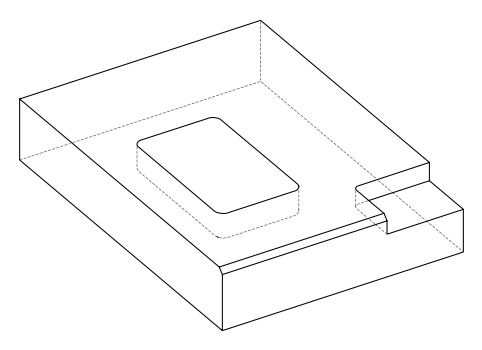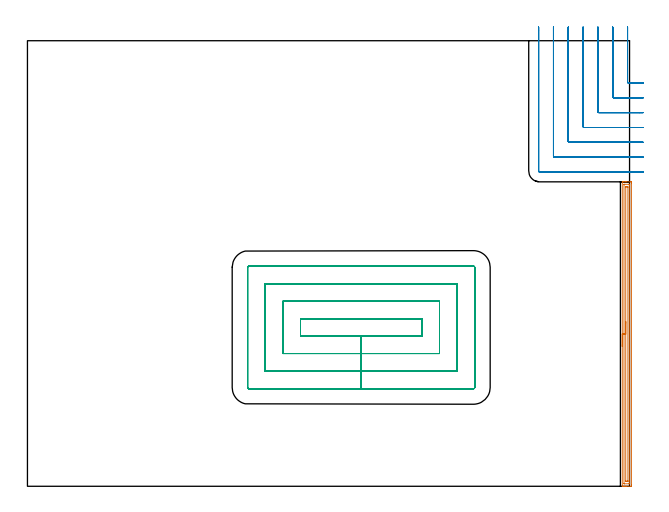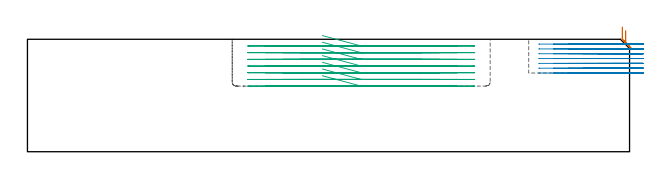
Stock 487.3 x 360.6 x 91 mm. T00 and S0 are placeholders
(PLAN: 3 operations, 2 tool changes, 43.8 min)
(1 AREA_MILL | FG_CHAMFER_SURFACE | UGT0205_001 | 6.11 min | 6873 mm3)
(2 MILL_CORNER_NOTCH_RECTANGULAR | CORNER_NOTCH_RECTANGULAR | NXT0201_012 | Follow Part, ap 4, ae 75% | 13.99 min | 253821 mm3)
(3 MILL_RECTANGULAR_POCKET | POCKET_RECTANGULAR_STRAIGHT | NXT0201_007 | Follow Part, ap 6.25, ae 75% | 23.67 min | 976140 mm3)
(TOOL UGT0205_001 | Chamfer Mill 20 x 3 x 45 deg. | D20 FL50 Z2)
(TOOL NXT0201_012 | ENDMILL 16mm [2P460-1600-NA 1630] | D16 FL38 Z6)
(TOOL NXT0201_007 | ENDMILL 25mm [R216.25-25050GCK54P 1620] | D25 R3 FL54 Z5)
(OP 1 AREA_MILL)
G17 G21 G94 G90
T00 M6
G54
G17 G0 G90 X481.4 Y113.2 S1061 M3
G43 Z101. H0
G94 G1 Y113.238 Z100.128 F250.
Y113.352 Z99.263
Y113.541 Z98.412
Y113.803 Z97.58
Y114.137 Z96.774
Y114.54 Z96.
Y115.008 Z95.264
Y115.54 Z94.572
Y116.129 Z93.929
Y116.772 Z93.339
Y117.464 Z92.808
Y118.2 Z92.34
Y118.974 Z91.937
Y119.78 Z91.603
Y120.612 Z91.341
Y121.464 Z91.152
Y122.328 Z91.038
Y123.2 Z91.
Y246.251
X481.403 Y246.39 Z90.988
X481.443 Y246.393 Z90.948
X481.788 Y246.4 Z90.611
X482.279 Z90.121
X482.873 Z89.522
X484.061 Z88.336
X484.655 Z87.739
X487.921 Z84.476
X488.218 Y246.398 Z84.179
X488.791 Y246.393 Z83.606
X488.793 Y246.382 Z83.604
X488.799 Y245.805 Z83.601
X488.8 Y245.223 Z83.6
Y0.903
X488.799 Y0.595 Z83.601
X488.793 Y0.018 Z83.604
X488.791 Y0.007 Z83.606
X488.218 Y0. Z84.179
X484.655 Z87.739
X484.061 Z88.336
X483.764 Z88.632
X483.17 Z89.226
X482.873 Z89.522
X482.279 Z90.12
X481.788 Z90.611
X481.445 Z90.946
X481.402 Y0.009 Z90.988
X481.4 Y0.149 Z91.
Y123.2
X482.814 Z89.586
Y244.081
X482.815 Y244.14 Z89.585
X482.821 Y244.257 Z89.579
X482.832 Y244.39 Z89.568
X482.873 Y244.393 Z89.527
X483.387 Y244.399 Z89.013
X486.95 Z85.45
X487.327 Y244.393 Z85.073
X487.374 Y244.39 Z85.026
X487.382 Y244.198 Z85.018
X487.385 Y244.081 Z85.015
X487.386 Y244.022 Z85.014
Y2.319
X487.384 Y2.26 Z85.016
X487.379 Y2.143 Z85.021
X487.368 Y2.01 Z85.032
X487.327 Y2.007 Z85.073
X486.813 Y2.001 Z85.587
X483.25 Z89.15
X482.873 Y2.007 Z89.527
X482.826 Y2.01 Z89.574
X482.818 Y2.202 Z89.582
X482.815 Y2.319 Z89.585
X482.814 Y2.378 Z89.586
Y123.2
X484.228 Z88.172
Y241.774
X484.23 Y242.239 Z88.17
X484.232 Y242.345 Z88.168
X484.235 Y242.389 Z88.165
X484.333 Y242.394 Z88.067
X484.494 Y242.399 Z87.906
X484.655 Y242.4 Z87.745
X485.385 Z87.015
X485.545 Y242.397 Z86.855
X485.706 Y242.39 Z86.694
X485.965 Y242.371 Z86.435
X485.967 Y242.239 Z86.433
X485.971 Y241.813 Z86.429
Y4.626
X485.97 Y4.161 Z86.43
X485.968 Y4.055 Z86.432
X485.965 Y4.011 Z86.435
X485.867 Y4.006 Z86.533
X485.706 Y4.001 Z86.694
X485.545 Y4. Z86.855
X484.815 Z87.585
X484.655 Y4.003 Z87.745
X484.494 Y4.01 Z87.906
X484.235 Y4.029 Z88.165
X484.233 Y4.161 Z88.167
X484.229 Y4.587 Z88.171
X484.228 Y123.2 Z88.172
Y124.072 Z88.21
Y124.936 Z88.324
Y125.788 Z88.512
Y126.62 Z88.775
Y127.426 Z89.109
Y128.2 Z89.511
Y128.936 Z89.98
Y129.628 Z90.511
Y130.271 Z91.101
Y130.86 Z91.744
Y131.392 Z92.436
Y131.86 Z93.172
Y132.263 Z93.945
Y132.597 Z94.751
Y132.859 Z95.583
Y133.048 Z96.435
Y133.162 Z97.3
Y133.2 Z98.172
G0 Z101.
M5
M2
(OP 2 MILL_CORNER_NOTCH_RECTANGULAR)
G17 G21 G94 G90
T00 M6
G54
G17 G0 G90 X485.7 Y371.6 S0 M3
G43 Z101. H1
Z87.1
G94 G1 Y368.6 F250.
Y327.194 F500.
G3 X486.494 Y326.4 R0.8
G1 X495.3
X498.3 F250.
G0 Z101.
X473.7 Y371.6
Z87.1
G1 Y368.6
Y315.194 F500.
G3 X474.494 Y314.4 R0.8
G1 X495.3
X498.3 F250.
G0 Z101.
X461.7 Y371.6
Z87.1
G1 Y368.6
Y303.194 F500.
G3 X462.494 Y302.4 R0.8
G1 X495.3
X498.3 F250.
G0 Z101.
X449.7 Y371.6
Z87.1
G1 Y368.6
Y291.195 F500.
G3 X450.495 Y290.4 R0.8
G1 X495.3
X498.3 F250.
G0 Z101.
X437.7 Y371.6
Z87.1
G1 Y368.6
Y279.195 F500.
G3 X438.495 Y278.4 R0.8
G1 X495.3
X498.3 F250.
G0 Z101.
X425.7 Y371.6
Z87.1
G1 Y368.6
Y267.195 F500.
G3 X426.495 Y266.4 R0.8
G1 X495.3
X498.3 F250.
G0 Z101.
X413.7 Y371.6
Z87.1
G1 Y368.6
Y255.195 F500.
G3 X414.495 Y254.4 R0.8
G1 X495.3
X498.3 F250.
G0 Z101.
X485.7 Y371.6
Z83.2
G1 Y368.6
Y327.194 F500.
G3 X486.494 Y326.4 R0.8
G1 X495.3
X498.3 F250.
G0 Z101.
X473.7 Y371.6
Z83.2
G1 Y368.6
Y315.194 F500.
G3 X474.494 Y314.4 R0.8
G1 X495.3
X498.3 F250.
G0 Z101.
X461.7 Y371.6
Z83.2
G1 Y368.6
Y303.194 F500.
G3 X462.494 Y302.4 R0.8
G1 X495.3
X498.3 F250.
G0 Z101.
X449.7 Y371.6
Z83.2
G1 Y368.6
Y291.195 F500.
G3 X450.495 Y290.4 R0.8
G1 X495.3
X498.3 F250.
G0 Z101.
X437.7 Y371.6
Z83.2
G1 Y368.6
Y279.195 F500.
G3 X438.495 Y278.4 R0.8
G1 X495.3
X498.3 F250.
G0 Z101.
X425.7 Y371.6
Z83.2
G1 Y368.6
Y267.195 F500.
G3 X426.495 Y266.4 R0.8
G1 X495.3
X498.3 F250.
G0 Z101.
X413.7 Y371.6
Z83.2
G1 Y368.6
Y255.195 F500.
G3 X414.495 Y254.4 R0.8
G1 X495.3
X498.3 F250.
G0 Z101.
X485.7 Y371.6
Z79.3
G1 Y368.6
Y327.194 F500.
G3 X486.494 Y326.4 R0.8
G1 X495.3
X498.3 F250.
G0 Z101.
X473.7 Y371.6
Z79.3
G1 Y368.6
Y315.194 F500.
G3 X474.494 Y314.4 R0.8
G1 X495.3
X498.3 F250.
G0 Z101.
X461.7 Y371.6
Z79.3
G1 Y368.6
Y303.194 F500.
G3 X462.494 Y302.4 R0.8
G1 X495.3
X498.3 F250.
G0 Z101.
X449.7 Y371.6
Z79.3
G1 Y368.6
Y291.195 F500.
G3 X450.495 Y290.4 R0.8
G1 X495.3
X498.3 F250.
G0 Z101.
X437.7 Y371.6
Z79.3
G1 Y368.6
Y279.195 F500.
G3 X438.495 Y278.4 R0.8
G1 X495.3
X498.3 F250.
G0 Z101.
X425.7 Y371.6
Z79.3
G1 Y368.6
Y267.195 F500.
G3 X426.495 Y266.4 R0.8
G1 X495.3
X498.3 F250.
G0 Z101.
X413.7 Y371.6
Z79.3
G1 Y368.6
Y255.195 F500.
G3 X414.495 Y254.4 R0.8
G1 X495.3
X498.3 F250.
G0 Z101.
X485.7 Y371.6
Z75.4
G1 Y368.6
Y327.194 F500.
G3 X486.494 Y326.4 R0.8
G1 X495.3
X498.3 F250.
G0 Z101.
X473.7 Y371.6
Z75.4
G1 Y368.6
Y315.194 F500.
G3 X474.494 Y314.4 R0.8
G1 X495.3
X498.3 F250.
G0 Z101.
X461.7 Y371.6
Z75.4
G1 Y368.6
Y303.194 F500.
G3 X462.494 Y302.4 R0.8
G1 X495.3
X498.3 F250.
G0 Z101.
X449.7 Y371.6
Z75.4
G1 Y368.6
Y291.195 F500.
G3 X450.495 Y290.4 R0.8
G1 X495.3
X498.3 F250.
G0 Z101.
X437.7 Y371.6
Z75.4
G1 Y368.6
Y279.195 F500.
G3 X438.495 Y278.4 R0.8
G1 X495.3
X498.3 F250.
G0 Z101.
X425.7 Y371.6
Z75.4
G1 Y368.6
Y267.195 F500.
G3 X426.495 Y266.4 R0.8
G1 X495.3
X498.3 F250.
G0 Z101.
X413.7 Y371.6
Z75.4
G1 Y368.6
Y255.195 F500.
G3 X414.495 Y254.4 R0.8
G1 X495.3
X498.3 F250.
G0 Z101.
X485.7 Y371.6
Z71.5
G1 Y368.6
Y327.194 F500.
G3 X486.494 Y326.4 R0.8
G1 X495.3
X498.3 F250.
G0 Z101.
X473.7 Y371.6
Z71.5
G1 Y368.6
Y315.194 F500.
G3 X474.494 Y314.4 R0.8
G1 X495.3
X498.3 F250.
G0 Z101.
X461.7 Y371.6
Z71.5
G1 Y368.6
Y303.194 F500.
G3 X462.494 Y302.4 R0.8
G1 X495.3
X498.3 F250.
G0 Z101.
X449.7 Y371.6
Z71.5
G1 Y368.6
Y291.195 F500.
G3 X450.495 Y290.4 R0.8
G1 X495.3
X498.3 F250.
G0 Z101.
X437.7 Y371.6
Z71.5
G1 Y368.6
Y279.195 F500.
G3 X438.495 Y278.4 R0.8
G1 X495.3
X498.3 F250.
G0 Z101.
X425.7 Y371.6
Z71.5
G1 Y368.6
Y267.195 F500.
G3 X426.495 Y266.4 R0.8
G1 X495.3
X498.3 F250.
G0 Z101.
X413.7 Y371.6
Z71.5
G1 Y368.6
Y255.195 F500.
G3 X414.495 Y254.4 R0.8
G1 X495.3
X498.3 F250.
G0 Z101.
X485.7 Y371.6
Z67.6
G1 Y368.6
Y327.194 F500.
G3 X486.494 Y326.4 R0.8
G1 X495.3
X498.3 F250.
G0 Z101.
X473.7 Y371.6
Z67.6
G1 Y368.6
Y315.194 F500.
G3 X474.494 Y314.4 R0.8
G1 X495.3
X498.3 F250.
G0 Z101.
X461.7 Y371.6
Z67.6
G1 Y368.6
Y303.194 F500.
G3 X462.494 Y302.4 R0.8
G1 X495.3
X498.3 F250.
G0 Z101.
X449.7 Y371.6
Z67.6
G1 Y368.6
Y291.195 F500.
G3 X450.495 Y290.4 R0.8
G1 X495.3
X498.3 F250.
G0 Z101.
X437.7 Y371.6
Z67.6
G1 Y368.6
Y279.195 F500.
G3 X438.495 Y278.4 R0.8
G1 X495.3
X498.3 F250.
G0 Z101.
X425.7 Y371.6
Z67.6
G1 Y368.6
Y267.195 F500.
G3 X426.495 Y266.4 R0.8
G1 X495.3
X498.3 F250.
G0 Z101.
X413.7 Y371.6
Z67.6
G1 Y368.6
Y255.195 F500.
G3 X414.495 Y254.4 R0.8
G1 X495.3
X498.3 F250.
G0 Z101.
X485.7 Y371.6
Z63.7
G1 Y368.6
Y327.194 F500.
G3 X486.494 Y326.4 R0.8
G1 X495.3
X498.3 F250.
G0 Z101.
X473.7 Y371.6
Z63.7
G1 Y368.6
Y315.194 F500.
G3 X474.494 Y314.4 R0.8
G1 X495.3
X498.3 F250.
G0 Z101.
X461.7 Y371.6
Z63.7
G1 Y368.6
Y303.194 F500.
G3 X462.494 Y302.4 R0.8
G1 X495.3
X498.3 F250.
G0 Z101.
X449.7 Y371.6
Z63.7
G1 Y368.6
Y291.195 F500.
G3 X450.495 Y290.4 R0.8
G1 X495.3
X498.3 F250.
G0 Z101.
X437.7 Y371.6
Z63.7
G1 Y368.6
Y279.195 F500.
G3 X438.495 Y278.4 R0.8
G1 X495.3
X498.3 F250.
G0 Z101.
X425.7 Y371.6
Z63.7
G1 Y368.6
Y267.195 F500.
G3 X426.495 Y266.4 R0.8
G1 X495.3
X498.3 F250.
G0 Z101.
X413.7 Y371.6
Z63.7
G1 Y368.6
Y255.195 F500.
G3 X414.495 Y254.4 R0.8
G1 X495.3
X498.3 F250.
G0 Z101.
M5
M2
(OP 3 MILL_RECTANGULAR_POCKET)
G17 G21 G94 G90
T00 M6
G54
G17 G0 G90 X238.698 Y121.65 S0 M3
G43 Z101. H1
Z94.
G94 G1 X270.1 Z85.586 F250.
X319.25 F500.
Y135.45
X220.95
Y121.65
X270.1
Y107.4
X333.5
Y149.7
X206.7
Y107.4
X270.1
Y93.15
X347.75
Y163.95
X192.45
Y93.15
X270.1
Y78.9
X360.9
G3 X362. Y80. R1.1
G1 Y177.1
G3 X360.9 Y178.2 R1.1
G1 X179.3
G3 X178.2 Y177.1 R1.1
G1 Y80.
G3 X179.3 Y78.9 R1.1
G1 X270.1
X271.1
G0 X238.698 Y121.65 Z88.586
G1 X270.1 Z80.171 F250.
X319.25 F500.
Y135.45
X220.95
Y121.65
X270.1
Y107.4
X333.5
Y149.7
X206.7
Y107.4
X270.1
Y93.15
X347.75
Y163.95
X192.45
Y93.15
X270.1
Y78.9
X360.9
G3 X362. Y80. R1.1
G1 Y177.1
G3 X360.9 Y178.2 R1.1
G1 X179.3
G3 X178.2 Y177.1 R1.1
G1 Y80.
G3 X179.3 Y78.9 R1.1
G1 X270.1
X271.1
G0 X238.698 Y121.65 Z83.171
G1 X270.1 Z74.757 F250.
X319.25 F500.
Y135.45
X220.95
Y121.65
X270.1
Y107.4
X333.5
Y149.7
X206.7
Y107.4
X270.1
Y93.15
X347.75
Y163.95
X192.45
Y93.15
X270.1
Y78.9
X360.9
G3 X362. Y80. R1.1
G1 Y177.1
G3 X360.9 Y178.2 R1.1
G1 X179.3
G3 X178.2 Y177.1 R1.1
G1 Y80.
G3 X179.3 Y78.9 R1.1
G1 X270.1
X271.1
G0 X238.698 Y121.65 Z77.757
G1 X270.1 Z69.343 F250.
X319.25 F500.
Y135.45
X220.95
Y121.65
X270.1
Y107.4
X333.5
Y149.7
X206.7
Y107.4
X270.1
Y93.15
X347.75
Y163.95
X192.45
Y93.15
X270.1
Y78.9
X360.9
G3 X362. Y80. R1.1
G1 Y177.1
G3 X360.9 Y178.2 R1.1
G1 X179.3
G3 X178.2 Y177.1 R1.1
G1 Y80.
G3 X179.3 Y78.9 R1.1
G1 X270.1
X271.1
G0 X238.698 Y121.65 Z72.343
G1 X270.1 Z63.929 F250.
X319.25 F500.
Y135.45
X220.95
Y121.65
X270.1
Y107.4
X333.5
Y149.7
X206.7
Y107.4
X270.1
Y93.15
X347.75
Y163.95
X192.45
Y93.15
X270.1
Y78.9
X360.9
G3 X362. Y80. R1.1
G1 Y177.1
G3 X360.9 Y178.2 R1.1
G1 X179.3
G3 X178.2 Y177.1 R1.1
G1 Y80.
G3 X179.3 Y78.9 R1.1
G1 X270.1
X271.1
G0 X238.698 Y121.65 Z66.929
G1 X270.1 Z58.514 F250.
X319.25 F500.
Y135.45
X220.95
Y121.65
X270.1
Y107.4
X333.5
Y149.7
X206.7
Y107.4
X270.1
Y93.15
X347.75
Y163.95
X192.45
Y93.15
X270.1
Y78.9
X360.9
G3 X362. Y80. R1.1
G1 Y177.1
G3 X360.9 Y178.2 R1.1
G1 X179.3
G3 X178.2 Y177.1 R1.1
G1 Y80.
G3 X179.3 Y78.9 R1.1
G1 X270.1
X271.1
G0 X238.698 Y121.65 Z61.514
G1 X270.1 Z53.1 F250.
X319.25 F500.
Y135.45
X220.95
Y121.65
X270.1
Y107.4
X333.5
Y149.7
X206.7
Y107.4
X270.1
Y93.15
X347.75
Y163.95
X192.45
Y93.15
X270.1
Y78.9
X360.9
G3 X362. Y80. R1.1
G1 Y177.1
G3 X360.9 Y178.2 R1.1
G1 X179.3
G3 X178.2 Y177.1 R1.1
G1 Y80.
G3 X179.3 Y78.9 R1.1
G1 X270.1
X271.1
G0 Z101.
M5
M2
